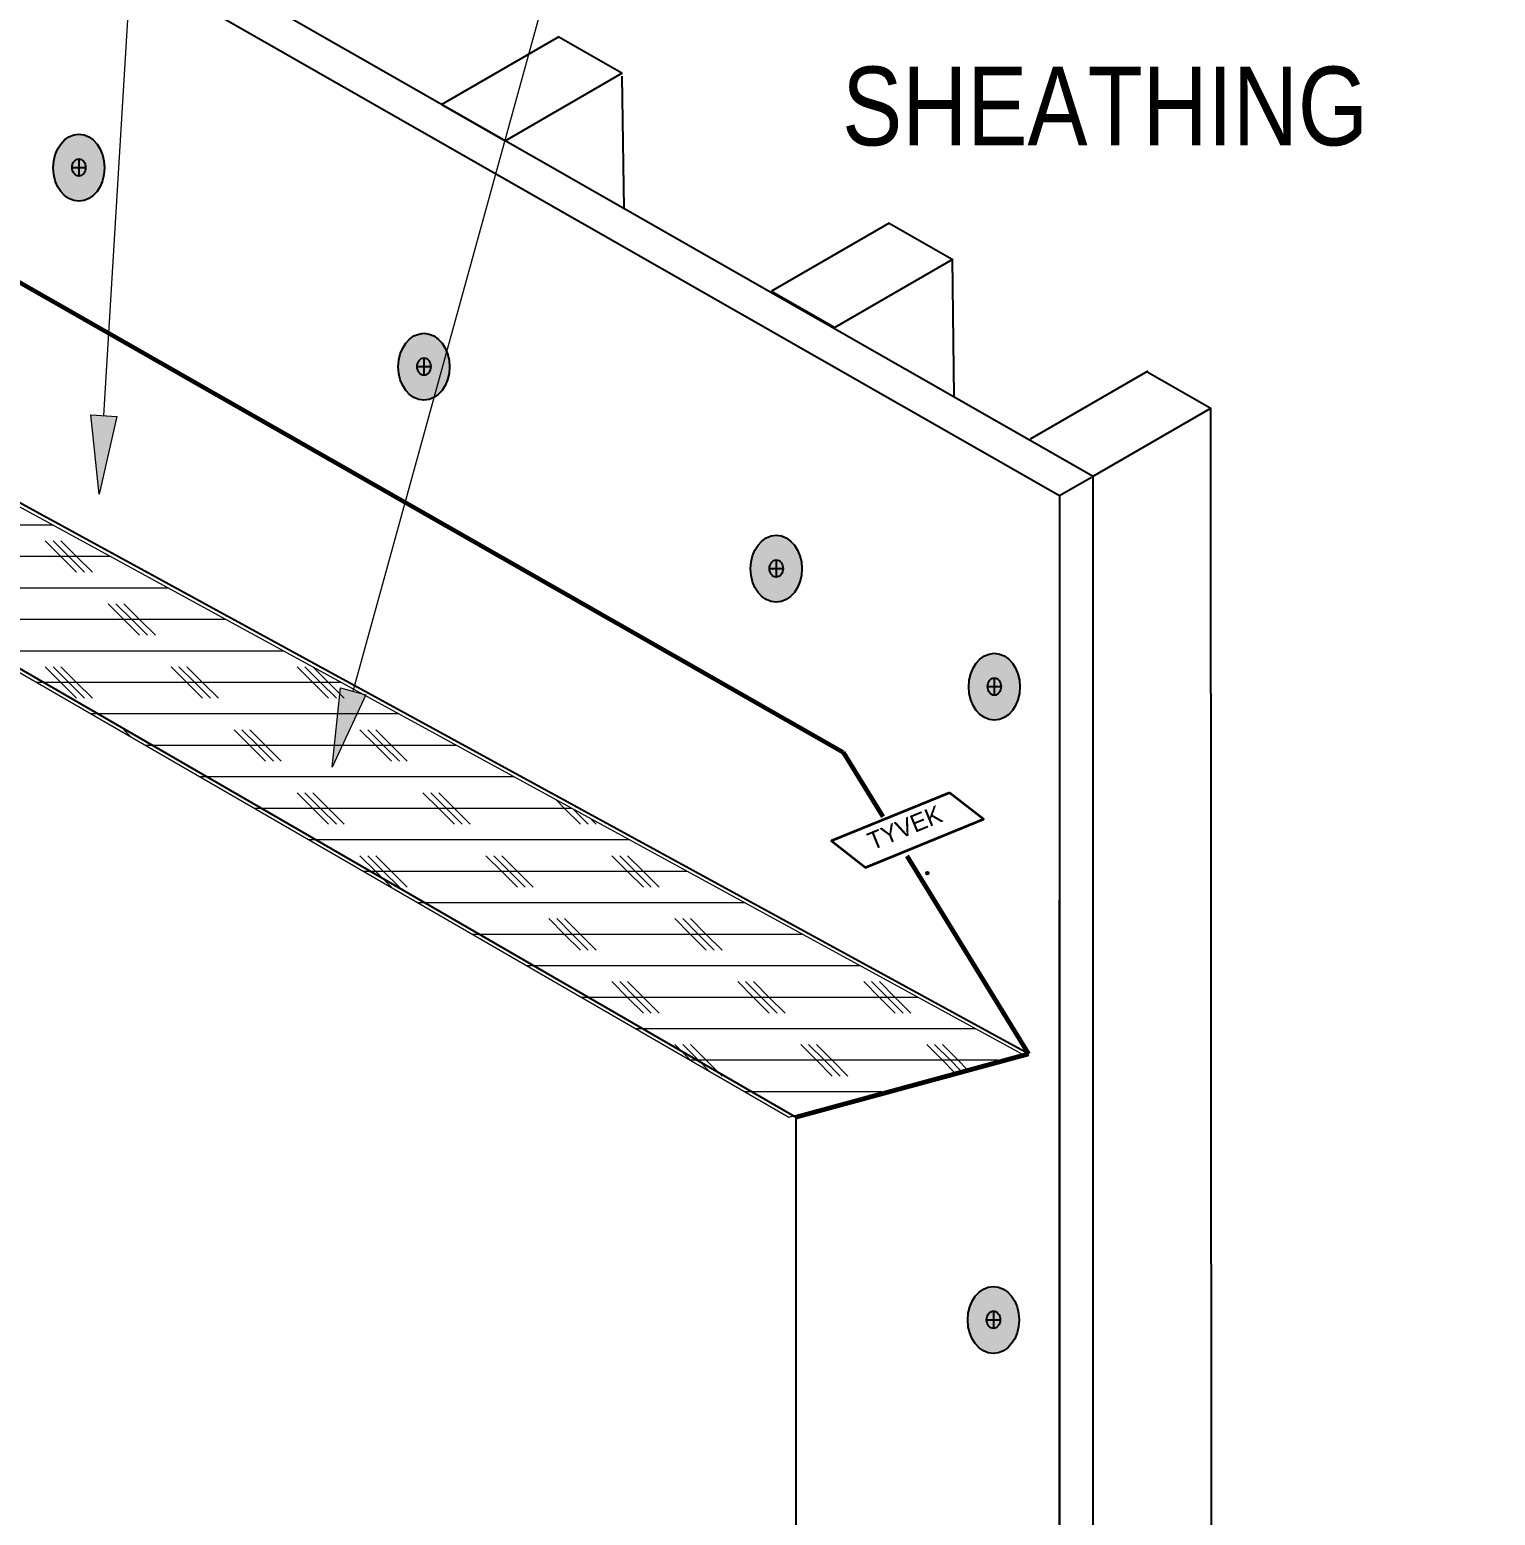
# Model space of a CAD drawing. Header units: inches. Extents: x -17.6 to 82.3, y -15.1 to 23.2.
# Drawn here: x -7.521 to -4.612, y 0.788 to 3.737 of the extents above; entities that cross this region are included whole.
import ezdxf

# ---------------------------------------------------------------- set-up
doc = ezdxf.new("R2010")
doc.units = ezdxf.units.IN
doc.header["$MEASUREMENT"] = 0
for name, color, linetype, lineweight in [('.ATI-HATCH', 7, 'Continuous', 0), ('.ATI-TEXT', 7, 'Continuous', 0), ('G-ANNO-TTLB', 7, 'Continuous', 0), ('TYVEK', 7, 'Continuous', 0), ('X-REF - TRACED', 7, 'Continuous', 0)]:
    doc.layers.add(name, color=color, linetype=linetype, lineweight=lineweight)

# ---------------------------------------------------------------- blocks, each defined once
blk = doc.blocks.new('Block_203')
at = {"layer": 'TYVEK', "color": 18, "lineweight": 25, "true_color": 0x000000}
for p, q in [((-5.8151, 3.3531), (-6.0489, 3.2181)), ((-5.8151, 3.3534), (-5.6901, 3.2817)), ((-5.9222, 3.1468), (-5.6889, 3.2817)), ((-5.6901, 3.2826), (-5.6866, 3.009)), ((-6.0489, 3.2181), (-5.9239, 3.1465))]:
    blk.add_line(p, q, dxfattribs=at)
blk = doc.blocks.new('Block_204')
at = {"layer": 'TYVEK', "true_color": 0x003b71, "transparency": 33554687}
h = blk.add_hatch(color=156, dxfattribs=at)
h.dxf.hatch_style = 2
edge = h.paths.add_edge_path()
edge.add_ellipse((-6.0392, 2.6672), major_axis=(0, 0.0664), ratio=0.766948, start_angle=0, end_angle=360)
at = {"layer": 'TYVEK', "color": 252, "lineweight": 25, "true_color": 0x848484}
for p, q in [((-6.0392, 2.6848), (-6.0392, 2.6505)), ((-6.0527, 2.6676), (-6.0257, 2.6676))]:
    blk.add_line(p, q, dxfattribs=at)
at = {"layer": 'TYVEK', "color": 18, "lineweight": 25, "true_color": 0x000000}
blk.add_ellipse((-6.0392, 2.6672), major_axis=(0, 0.0664), ratio=0.766948, dxfattribs=at)
at = {"layer": 'TYVEK', "color": 252, "lineweight": 25, "true_color": 0x848484}
blk.add_ellipse((-6.0392, 2.6676), major_axis=(0, 0.0171), ratio=0.788846, dxfattribs=at)
blk = doc.blocks.new('Block_352')
at = {"layer": '.ATI-HATCH'}
blk.add_lwpolyline([(-9.0444, 3.6098), (-8.697, 3.129), (-6.014, 1.5787), (-5.5522, 1.7044)], close=True, dxfattribs=at)
at = {"layer": '.ATI-HATCH', "color": 8, "lineweight": 0, "true_color": 0x808080}
for points in [[(-7.4757, 2.7539), (-7.4757, 2.7539), (-8.0478, 2.7539), (-8.0478, 2.7539)], [(-7.2465, 2.6289), (-7.2465, 2.6289), (-7.8315, 2.6289), (-7.8315, 2.6289)], [(-7.0175, 2.5039), (-7.0175, 2.5039), (-7.6151, 2.5039), (-7.6151, 2.5039)], [(-6.7883, 2.3789), (-6.7883, 2.3789), (-7.3989, 2.3789), (-7.3989, 2.3789)], [(-6.5593, 2.2539), (-6.5593, 2.2539), (-7.1825, 2.2539), (-7.1825, 2.2539)], [(-6.4125, 2.1601), (-6.4125, 2.1601), (-6.4425, 2.1901), (-6.4425, 2.1901)], [(-6.3968, 2.1601), (-6.3968, 2.1601), (-6.4081, 2.1714), (-6.4081, 2.1714)], [(-6.1011, 2.0039), (-6.1011, 2.0039), (-6.7499, 2.0039), (-6.7499, 2.0039)], [(-6.2097, 1.6918), (-6.2097, 1.6918), (-6.2406, 1.7226), (-6.2406, 1.7226)]]:
    blk.add_open_spline(points, degree=3, dxfattribs=at)
for points, knots in [([(-7.4906, 2.7226), (-7.4906, 2.7226), (-7.4593, 2.6914), (-7.4593, 2.6914), (-7.4593, 2.6914), (-7.4281, 2.6601), (-7.4281, 2.6601)], [0, 0, 0, 0, 1, 1, 1, 2, 2, 2, 2]), ([(-7.475, 2.7226), (-7.475, 2.7226), (-7.4437, 2.6914), (-7.4437, 2.6914), (-7.4437, 2.6914), (-7.4125, 2.6601), (-7.4125, 2.6601)], [0, 0, 0, 0, 1, 1, 1, 2, 2, 2, 2]), ([(-7.4593, 2.7226), (-7.4593, 2.7226), (-7.4281, 2.6914), (-7.4281, 2.6914), (-7.4281, 2.6914), (-7.3968, 2.6601), (-7.3968, 2.6601)], [0, 0, 0, 0, 1, 1, 1, 2, 2, 2, 2]), ([(-7.3611, 2.6914), (-7.3611, 2.6914), (-7.4281, 2.6914), (-7.4281, 2.6914), (-7.4281, 2.6914), (-7.4437, 2.6914), (-7.4437, 2.6914), (-7.4437, 2.6914), (-7.4593, 2.6914), (-7.4593, 2.6914), (-7.4593, 2.6914), (-7.6781, 2.6914), (-7.6781, 2.6914), (-7.6781, 2.6914), (-7.6937, 2.6914), (-7.6937, 2.6914), (-7.6937, 2.6914), (-7.7093, 2.6914), (-7.7093, 2.6914), (-7.7093, 2.6914), (-7.9281, 2.6914), (-7.9281, 2.6914), (-7.9281, 2.6914), (-7.9397, 2.6914), (-7.9397, 2.6914)], [0, 0, 0, 0, 1, 1, 1, 2, 2, 2, 3, 3, 3, 4, 4, 4, 5, 5, 5, 6, 6, 6, 7, 7, 7, 8, 8, 8, 8]), ([(-7.3656, 2.5976), (-7.3656, 2.5976), (-7.3343, 2.5664), (-7.3343, 2.5664), (-7.3343, 2.5664), (-7.3031, 2.5351), (-7.3031, 2.5351)], [0, 0, 0, 0, 1, 1, 1, 2, 2, 2, 2]), ([(-7.35, 2.5976), (-7.35, 2.5976), (-7.3187, 2.5664), (-7.3187, 2.5664), (-7.3187, 2.5664), (-7.2875, 2.5351), (-7.2875, 2.5351)], [0, 0, 0, 0, 1, 1, 1, 2, 2, 2, 2]), ([(-7.3343, 2.5976), (-7.3343, 2.5976), (-7.3031, 2.5664), (-7.3031, 2.5664), (-7.3031, 2.5664), (-7.2718, 2.5351), (-7.2718, 2.5351)], [0, 0, 0, 0, 1, 1, 1, 2, 2, 2, 2]), ([(-7.1321, 2.5664), (-7.1321, 2.5664), (-7.3031, 2.5664), (-7.3031, 2.5664), (-7.3031, 2.5664), (-7.3187, 2.5664), (-7.3187, 2.5664), (-7.3187, 2.5664), (-7.3343, 2.5664), (-7.3343, 2.5664), (-7.3343, 2.5664), (-7.5531, 2.5664), (-7.5531, 2.5664), (-7.5531, 2.5664), (-7.5687, 2.5664), (-7.5687, 2.5664), (-7.5687, 2.5664), (-7.5843, 2.5664), (-7.5843, 2.5664), (-7.5843, 2.5664), (-7.7233, 2.5664), (-7.7233, 2.5664)], [0, 0, 0, 0, 1, 1, 1, 2, 2, 2, 3, 3, 3, 4, 4, 4, 5, 5, 5, 6, 6, 6, 7, 7, 7, 7]), ([(-7.4906, 2.4726), (-7.4906, 2.4726), (-7.4593, 2.4414), (-7.4593, 2.4414), (-7.4593, 2.4414), (-7.4281, 2.4101), (-7.4281, 2.4101)], [0, 0, 0, 0, 1, 1, 1, 2, 2, 2, 2]), ([(-7.475, 2.4726), (-7.475, 2.4726), (-7.4437, 2.4414), (-7.4437, 2.4414), (-7.4437, 2.4414), (-7.4125, 2.4101), (-7.4125, 2.4101)], [0, 0, 0, 0, 1, 1, 1, 2, 2, 2, 2]), ([(-7.4593, 2.4726), (-7.4593, 2.4726), (-7.4281, 2.4414), (-7.4281, 2.4414), (-7.4281, 2.4414), (-7.3968, 2.4101), (-7.3968, 2.4101)], [0, 0, 0, 0, 1, 1, 1, 2, 2, 2, 2]), ([(-7.2406, 2.4726), (-7.2406, 2.4726), (-7.2093, 2.4414), (-7.2093, 2.4414), (-7.2093, 2.4414), (-7.1781, 2.4101), (-7.1781, 2.4101)], [0, 0, 0, 0, 1, 1, 1, 2, 2, 2, 2]), ([(-7.225, 2.4726), (-7.225, 2.4726), (-7.1937, 2.4414), (-7.1937, 2.4414), (-7.1937, 2.4414), (-7.1625, 2.4101), (-7.1625, 2.4101)], [0, 0, 0, 0, 1, 1, 1, 2, 2, 2, 2]), ([(-7.2093, 2.4726), (-7.2093, 2.4726), (-7.1781, 2.4414), (-7.1781, 2.4414), (-7.1781, 2.4414), (-7.1468, 2.4101), (-7.1468, 2.4101)], [0, 0, 0, 0, 1, 1, 1, 2, 2, 2, 2]), ([(-6.9906, 2.4726), (-6.9906, 2.4726), (-6.9593, 2.4414), (-6.9593, 2.4414), (-6.9593, 2.4414), (-6.9281, 2.4101), (-6.9281, 2.4101)], [0, 0, 0, 0, 1, 1, 1, 2, 2, 2, 2]), ([(-6.975, 2.4726), (-6.975, 2.4726), (-6.9437, 2.4414), (-6.9437, 2.4414), (-6.9437, 2.4414), (-6.9125, 2.4101), (-6.9125, 2.4101)], [0, 0, 0, 0, 1, 1, 1, 2, 2, 2, 2]), ([(-6.9583, 2.4717), (-6.9583, 2.4717), (-6.9281, 2.4414), (-6.9281, 2.4414), (-6.9281, 2.4414), (-6.8968, 2.4101), (-6.8968, 2.4101)], [0, 0, 0, 0, 1, 1, 1, 2, 2, 2, 2]), ([(-6.9029, 2.4414), (-6.9029, 2.4414), (-6.9281, 2.4414), (-6.9281, 2.4414), (-6.9281, 2.4414), (-6.9437, 2.4414), (-6.9437, 2.4414), (-6.9437, 2.4414), (-6.9593, 2.4414), (-6.9593, 2.4414), (-6.9593, 2.4414), (-7.1781, 2.4414), (-7.1781, 2.4414), (-7.1781, 2.4414), (-7.1937, 2.4414), (-7.1937, 2.4414), (-7.1937, 2.4414), (-7.2093, 2.4414), (-7.2093, 2.4414), (-7.2093, 2.4414), (-7.4281, 2.4414), (-7.4281, 2.4414), (-7.4281, 2.4414), (-7.4437, 2.4414), (-7.4437, 2.4414), (-7.4437, 2.4414), (-7.4593, 2.4414), (-7.4593, 2.4414), (-7.4593, 2.4414), (-7.5069, 2.4414), (-7.5069, 2.4414)], [0, 0, 0, 0, 1, 1, 1, 2, 2, 2, 3, 3, 3, 4, 4, 4, 5, 5, 5, 6, 6, 6, 7, 7, 7, 8, 8, 8, 9, 9, 9, 10, 10, 10, 10]), ([(-7.3343, 2.3476), (-7.3343, 2.3476), (-7.3204, 2.3336), (-7.3204, 2.3336), (-7.3204, 2.3336), (-7.3201, 2.3333), (-7.3201, 2.3333)], [0, 0, 0, 0, 1, 1, 1, 2, 2, 2, 2]), ([(-7.1156, 2.3476), (-7.1156, 2.3476), (-7.0843, 2.3164), (-7.0843, 2.3164), (-7.0843, 2.3164), (-7.0531, 2.2851), (-7.0531, 2.2851)], [0, 0, 0, 0, 1, 1, 1, 2, 2, 2, 2]), ([(-7.1, 2.3476), (-7.1, 2.3476), (-7.0687, 2.3164), (-7.0687, 2.3164), (-7.0687, 2.3164), (-7.0375, 2.2851), (-7.0375, 2.2851)], [0, 0, 0, 0, 1, 1, 1, 2, 2, 2, 2]), ([(-7.0843, 2.3476), (-7.0843, 2.3476), (-7.0531, 2.3164), (-7.0531, 2.3164), (-7.0531, 2.3164), (-7.0218, 2.2851), (-7.0218, 2.2851)], [0, 0, 0, 0, 1, 1, 1, 2, 2, 2, 2]), ([(-6.8656, 2.3476), (-6.8656, 2.3476), (-6.8343, 2.3164), (-6.8343, 2.3164), (-6.8343, 2.3164), (-6.8031, 2.2851), (-6.8031, 2.2851)], [0, 0, 0, 0, 1, 1, 1, 2, 2, 2, 2]), ([(-6.85, 2.3476), (-6.85, 2.3476), (-6.8187, 2.3164), (-6.8187, 2.3164), (-6.8187, 2.3164), (-6.7875, 2.2851), (-6.7875, 2.2851)], [0, 0, 0, 0, 1, 1, 1, 2, 2, 2, 2]), ([(-6.8343, 2.3476), (-6.8343, 2.3476), (-6.8031, 2.3164), (-6.8031, 2.3164), (-6.8031, 2.3164), (-6.7718, 2.2851), (-6.7718, 2.2851)], [0, 0, 0, 0, 1, 1, 1, 2, 2, 2, 2]), ([(-6.6739, 2.3164), (-6.6739, 2.3164), (-6.8031, 2.3164), (-6.8031, 2.3164), (-6.8031, 2.3164), (-6.8187, 2.3164), (-6.8187, 2.3164), (-6.8187, 2.3164), (-6.8343, 2.3164), (-6.8343, 2.3164), (-6.8343, 2.3164), (-7.0531, 2.3164), (-7.0531, 2.3164), (-7.0531, 2.3164), (-7.0687, 2.3164), (-7.0687, 2.3164), (-7.0687, 2.3164), (-7.0843, 2.3164), (-7.0843, 2.3164), (-7.0843, 2.3164), (-7.2907, 2.3164), (-7.2907, 2.3164)], [0, 0, 0, 0, 1, 1, 1, 2, 2, 2, 3, 3, 3, 4, 4, 4, 5, 5, 5, 6, 6, 6, 7, 7, 7, 7]), ([(-6.9906, 2.2226), (-6.9906, 2.2226), (-6.9593, 2.1914), (-6.9593, 2.1914), (-6.9593, 2.1914), (-6.9281, 2.1601), (-6.9281, 2.1601)], [0, 0, 0, 0, 1, 1, 1, 2, 2, 2, 2]), ([(-6.975, 2.2226), (-6.975, 2.2226), (-6.9437, 2.1914), (-6.9437, 2.1914), (-6.9437, 2.1914), (-6.9125, 2.1601), (-6.9125, 2.1601)], [0, 0, 0, 0, 1, 1, 1, 2, 2, 2, 2]), ([(-6.9593, 2.2226), (-6.9593, 2.2226), (-6.9281, 2.1914), (-6.9281, 2.1914), (-6.9281, 2.1914), (-6.8968, 2.1601), (-6.8968, 2.1601)], [0, 0, 0, 0, 1, 1, 1, 2, 2, 2, 2]), ([(-6.7406, 2.2226), (-6.7406, 2.2226), (-6.7093, 2.1914), (-6.7093, 2.1914), (-6.7093, 2.1914), (-6.6781, 2.1601), (-6.6781, 2.1601)], [0, 0, 0, 0, 1, 1, 1, 2, 2, 2, 2]), ([(-6.725, 2.2226), (-6.725, 2.2226), (-6.6937, 2.1914), (-6.6937, 2.1914), (-6.6937, 2.1914), (-6.6625, 2.1601), (-6.6625, 2.1601)], [0, 0, 0, 0, 1, 1, 1, 2, 2, 2, 2]), ([(-6.7093, 2.2226), (-6.7093, 2.2226), (-6.6781, 2.1914), (-6.6781, 2.1914), (-6.6781, 2.1914), (-6.6468, 2.1601), (-6.6468, 2.1601)], [0, 0, 0, 0, 1, 1, 1, 2, 2, 2, 2]), ([(-6.4447, 2.1914), (-6.4447, 2.1914), (-6.4594, 2.1914), (-6.4594, 2.1914), (-6.4594, 2.1914), (-6.6781, 2.1914), (-6.6781, 2.1914), (-6.6781, 2.1914), (-6.6937, 2.1914), (-6.6937, 2.1914), (-6.6937, 2.1914), (-6.7093, 2.1914), (-6.7093, 2.1914), (-6.7093, 2.1914), (-6.9281, 2.1914), (-6.9281, 2.1914), (-6.9281, 2.1914), (-6.9437, 2.1914), (-6.9437, 2.1914), (-6.9437, 2.1914), (-6.9593, 2.1914), (-6.9593, 2.1914), (-6.9593, 2.1914), (-7.0743, 2.1914), (-7.0743, 2.1914)], [0, 0, 0, 0, 1, 1, 1, 2, 2, 2, 3, 3, 3, 4, 4, 4, 5, 5, 5, 6, 6, 6, 7, 7, 7, 8, 8, 8, 8]), ([(-6.4769, 2.2089), (-6.4769, 2.2089), (-6.4594, 2.1914), (-6.4594, 2.1914), (-6.4594, 2.1914), (-6.4281, 2.1601), (-6.4281, 2.1601)], [0, 0, 0, 0, 1, 1, 1, 2, 2, 2, 2]), ([(-6.3301, 2.1289), (-6.3301, 2.1289), (-6.9661, 2.1289), (-6.9661, 2.1289), (-6.9661, 2.1289), (-6.9662, 2.1289), (-6.9662, 2.1289)], [0, 0, 0, 0, 1, 1, 1, 2, 2, 2, 2]), ([(-6.8656, 2.0976), (-6.8656, 2.0976), (-6.8343, 2.0664), (-6.8343, 2.0664), (-6.8343, 2.0664), (-6.8031, 2.0351), (-6.8031, 2.0351)], [0, 0, 0, 0, 1, 1, 1, 2, 2, 2, 2]), ([(-6.85, 2.0976), (-6.85, 2.0976), (-6.8187, 2.0664), (-6.8187, 2.0664), (-6.8187, 2.0664), (-6.7875, 2.0351), (-6.7875, 2.0351)], [0, 0, 0, 0, 1, 1, 1, 2, 2, 2, 2]), ([(-6.8343, 2.0976), (-6.8343, 2.0976), (-6.8031, 2.0664), (-6.8031, 2.0664), (-6.8031, 2.0664), (-6.7718, 2.0351), (-6.7718, 2.0351)], [0, 0, 0, 0, 1, 1, 1, 2, 2, 2, 2]), ([(-6.6156, 2.0976), (-6.6156, 2.0976), (-6.5843, 2.0664), (-6.5843, 2.0664), (-6.5843, 2.0664), (-6.5531, 2.0351), (-6.5531, 2.0351)], [0, 0, 0, 0, 1, 1, 1, 2, 2, 2, 2]), ([(-6.6, 2.0976), (-6.6, 2.0976), (-6.5687, 2.0664), (-6.5687, 2.0664), (-6.5687, 2.0664), (-6.5375, 2.0351), (-6.5375, 2.0351)], [0, 0, 0, 0, 1, 1, 1, 2, 2, 2, 2]), ([(-6.5843, 2.0976), (-6.5843, 2.0976), (-6.5531, 2.0664), (-6.5531, 2.0664), (-6.5531, 2.0664), (-6.5218, 2.0351), (-6.5218, 2.0351)], [0, 0, 0, 0, 1, 1, 1, 2, 2, 2, 2]), ([(-6.3656, 2.0976), (-6.3656, 2.0976), (-6.3343, 2.0664), (-6.3343, 2.0664), (-6.3343, 2.0664), (-6.3031, 2.0351), (-6.3031, 2.0351)], [0, 0, 0, 0, 1, 1, 1, 2, 2, 2, 2]), ([(-6.35, 2.0976), (-6.35, 2.0976), (-6.3187, 2.0664), (-6.3187, 2.0664), (-6.3187, 2.0664), (-6.2875, 2.0351), (-6.2875, 2.0351)], [0, 0, 0, 0, 1, 1, 1, 2, 2, 2, 2]), ([(-6.3343, 2.0976), (-6.3343, 2.0976), (-6.3031, 2.0664), (-6.3031, 2.0664), (-6.3031, 2.0664), (-6.2718, 2.0351), (-6.2718, 2.0351)], [0, 0, 0, 0, 1, 1, 1, 2, 2, 2, 2]), ([(-6.2157, 2.0664), (-6.2157, 2.0664), (-6.3031, 2.0664), (-6.3031, 2.0664), (-6.3031, 2.0664), (-6.3187, 2.0664), (-6.3187, 2.0664), (-6.3187, 2.0664), (-6.3343, 2.0664), (-6.3343, 2.0664), (-6.3343, 2.0664), (-6.5531, 2.0664), (-6.5531, 2.0664), (-6.5531, 2.0664), (-6.5687, 2.0664), (-6.5687, 2.0664), (-6.5687, 2.0664), (-6.5843, 2.0664), (-6.5843, 2.0664), (-6.5843, 2.0664), (-6.8031, 2.0664), (-6.8031, 2.0664), (-6.8031, 2.0664), (-6.8187, 2.0664), (-6.8187, 2.0664), (-6.8187, 2.0664), (-6.8343, 2.0664), (-6.8343, 2.0664), (-6.8343, 2.0664), (-6.8579, 2.0664), (-6.8579, 2.0664), (-6.8579, 2.0664), (-6.8581, 2.0664), (-6.8581, 2.0664)], [0, 0, 0, 0, 1, 1, 1, 2, 2, 2, 3, 3, 3, 4, 4, 4, 5, 5, 5, 6, 6, 6, 7, 7, 7, 8, 8, 8, 9, 9, 9, 10, 10, 10, 11, 11, 11, 11]), ([(-6.4906, 1.9726), (-6.4906, 1.9726), (-6.4593, 1.9414), (-6.4593, 1.9414), (-6.4593, 1.9414), (-6.4281, 1.9101), (-6.4281, 1.9101)], [0, 0, 0, 0, 1, 1, 1, 2, 2, 2, 2]), ([(-6.475, 1.9726), (-6.475, 1.9726), (-6.4437, 1.9414), (-6.4437, 1.9414), (-6.4437, 1.9414), (-6.4125, 1.9101), (-6.4125, 1.9101)], [0, 0, 0, 0, 1, 1, 1, 2, 2, 2, 2]), ([(-6.4593, 1.9726), (-6.4593, 1.9726), (-6.4281, 1.9414), (-6.4281, 1.9414), (-6.4281, 1.9414), (-6.3968, 1.9101), (-6.3968, 1.9101)], [0, 0, 0, 0, 1, 1, 1, 2, 2, 2, 2]), ([(-6.2406, 1.9726), (-6.2406, 1.9726), (-6.2093, 1.9414), (-6.2093, 1.9414), (-6.2093, 1.9414), (-6.1781, 1.9101), (-6.1781, 1.9101)], [0, 0, 0, 0, 1, 1, 1, 2, 2, 2, 2]), ([(-6.225, 1.9726), (-6.225, 1.9726), (-6.1937, 1.9414), (-6.1937, 1.9414), (-6.1937, 1.9414), (-6.1625, 1.9101), (-6.1625, 1.9101)], [0, 0, 0, 0, 1, 1, 1, 2, 2, 2, 2]), ([(-6.2093, 1.9726), (-6.2093, 1.9726), (-6.1781, 1.9414), (-6.1781, 1.9414), (-6.1781, 1.9414), (-6.1468, 1.9101), (-6.1468, 1.9101)], [0, 0, 0, 0, 1, 1, 1, 2, 2, 2, 2]), ([(-5.9865, 1.9414), (-5.9865, 1.9414), (-6.1781, 1.9414), (-6.1781, 1.9414), (-6.1781, 1.9414), (-6.1937, 1.9414), (-6.1937, 1.9414), (-6.1937, 1.9414), (-6.2093, 1.9414), (-6.2093, 1.9414), (-6.2093, 1.9414), (-6.4281, 1.9414), (-6.4281, 1.9414), (-6.4281, 1.9414), (-6.4437, 1.9414), (-6.4437, 1.9414), (-6.4437, 1.9414), (-6.4593, 1.9414), (-6.4593, 1.9414), (-6.4593, 1.9414), (-6.6417, 1.9414), (-6.6417, 1.9414)], [0, 0, 0, 0, 1, 1, 1, 2, 2, 2, 3, 3, 3, 4, 4, 4, 5, 5, 5, 6, 6, 6, 7, 7, 7, 7]), ([(-5.8719, 1.8789), (-5.8719, 1.8789), (-6.5335, 1.8789), (-6.5335, 1.8789), (-6.5335, 1.8789), (-6.5336, 1.8789), (-6.5336, 1.8789)], [0, 0, 0, 0, 1, 1, 1, 2, 2, 2, 2]), ([(-6.3656, 1.8476), (-6.3656, 1.8476), (-6.3343, 1.8164), (-6.3343, 1.8164), (-6.3343, 1.8164), (-6.3031, 1.7851), (-6.3031, 1.7851)], [0, 0, 0, 0, 1, 1, 1, 2, 2, 2, 2]), ([(-6.35, 1.8476), (-6.35, 1.8476), (-6.3187, 1.8164), (-6.3187, 1.8164), (-6.3187, 1.8164), (-6.2875, 1.7851), (-6.2875, 1.7851)], [0, 0, 0, 0, 1, 1, 1, 2, 2, 2, 2]), ([(-6.3343, 1.8476), (-6.3343, 1.8476), (-6.3031, 1.8164), (-6.3031, 1.8164), (-6.3031, 1.8164), (-6.2718, 1.7851), (-6.2718, 1.7851)], [0, 0, 0, 0, 1, 1, 1, 2, 2, 2, 2]), ([(-6.1156, 1.8476), (-6.1156, 1.8476), (-6.0843, 1.8164), (-6.0843, 1.8164), (-6.0843, 1.8164), (-6.0531, 1.7851), (-6.0531, 1.7851)], [0, 0, 0, 0, 1, 1, 1, 2, 2, 2, 2]), ([(-6.1, 1.8476), (-6.1, 1.8476), (-6.0687, 1.8164), (-6.0687, 1.8164), (-6.0687, 1.8164), (-6.0375, 1.7851), (-6.0375, 1.7851)], [0, 0, 0, 0, 1, 1, 1, 2, 2, 2, 2]), ([(-6.0843, 1.8476), (-6.0843, 1.8476), (-6.0531, 1.8164), (-6.0531, 1.8164), (-6.0531, 1.8164), (-6.0218, 1.7851), (-6.0218, 1.7851)], [0, 0, 0, 0, 1, 1, 1, 2, 2, 2, 2]), ([(-5.8656, 1.8476), (-5.8656, 1.8476), (-5.8343, 1.8164), (-5.8343, 1.8164), (-5.8343, 1.8164), (-5.8031, 1.7851), (-5.8031, 1.7851)], [0, 0, 0, 0, 1, 1, 1, 2, 2, 2, 2]), ([(-5.85, 1.8476), (-5.85, 1.8476), (-5.8187, 1.8164), (-5.8187, 1.8164), (-5.8187, 1.8164), (-5.7875, 1.7851), (-5.7875, 1.7851)], [0, 0, 0, 0, 1, 1, 1, 2, 2, 2, 2]), ([(-5.8343, 1.8476), (-5.8343, 1.8476), (-5.8031, 1.8164), (-5.8031, 1.8164), (-5.8031, 1.8164), (-5.7718, 1.7851), (-5.7718, 1.7851)], [0, 0, 0, 0, 1, 1, 1, 2, 2, 2, 2]), ([(-5.7575, 1.8164), (-5.7575, 1.8164), (-5.8031, 1.8164), (-5.8031, 1.8164), (-5.8031, 1.8164), (-5.8187, 1.8164), (-5.8187, 1.8164), (-5.8187, 1.8164), (-5.8343, 1.8164), (-5.8343, 1.8164), (-5.8343, 1.8164), (-6.0531, 1.8164), (-6.0531, 1.8164), (-6.0531, 1.8164), (-6.0687, 1.8164), (-6.0687, 1.8164), (-6.0687, 1.8164), (-6.0843, 1.8164), (-6.0843, 1.8164), (-6.0843, 1.8164), (-6.3031, 1.8164), (-6.3031, 1.8164), (-6.3031, 1.8164), (-6.3187, 1.8164), (-6.3187, 1.8164), (-6.3187, 1.8164), (-6.3343, 1.8164), (-6.3343, 1.8164), (-6.3343, 1.8164), (-6.4253, 1.8164), (-6.4253, 1.8164), (-6.4253, 1.8164), (-6.4254, 1.8164), (-6.4254, 1.8164)], [0, 0, 0, 0, 1, 1, 1, 2, 2, 2, 3, 3, 3, 4, 4, 4, 5, 5, 5, 6, 6, 6, 7, 7, 7, 8, 8, 8, 9, 9, 9, 10, 10, 10, 11, 11, 11, 11]), ([(-5.6429, 1.7539), (-5.6429, 1.7539), (-6.3171, 1.7539), (-6.3171, 1.7539), (-6.3171, 1.7539), (-6.3172, 1.7539), (-6.3172, 1.7539)], [0, 0, 0, 0, 1, 1, 1, 2, 2, 2, 2]), ([(-6.225, 1.7226), (-6.225, 1.7226), (-6.1937, 1.6914), (-6.1937, 1.6914), (-6.1937, 1.6914), (-6.1729, 1.6706), (-6.1729, 1.6706), (-6.1729, 1.6706), (-6.1728, 1.6704), (-6.1728, 1.6704)], [0, 0, 0, 0, 1, 1, 1, 2, 2, 2, 3, 3, 3, 3]), ([(-6.2093, 1.7226), (-6.2093, 1.7226), (-6.1781, 1.6914), (-6.1781, 1.6914), (-6.1781, 1.6914), (-6.1468, 1.6601), (-6.1468, 1.6601)], [0, 0, 0, 0, 1, 1, 1, 2, 2, 2, 2]), ([(-5.9906, 1.7226), (-5.9906, 1.7226), (-5.9593, 1.6914), (-5.9593, 1.6914), (-5.9593, 1.6914), (-5.9281, 1.6601), (-5.9281, 1.6601)], [0, 0, 0, 0, 1, 1, 1, 2, 2, 2, 2]), ([(-5.975, 1.7226), (-5.975, 1.7226), (-5.9437, 1.6914), (-5.9437, 1.6914), (-5.9437, 1.6914), (-5.9125, 1.6601), (-5.9125, 1.6601)], [0, 0, 0, 0, 1, 1, 1, 2, 2, 2, 2]), ([(-5.9593, 1.7226), (-5.9593, 1.7226), (-5.9281, 1.6914), (-5.9281, 1.6914), (-5.9281, 1.6914), (-5.8968, 1.6601), (-5.8968, 1.6601)], [0, 0, 0, 0, 1, 1, 1, 2, 2, 2, 2]), ([(-5.7406, 1.7226), (-5.7406, 1.7226), (-5.7094, 1.6914), (-5.7094, 1.6914), (-5.7094, 1.6914), (-5.6861, 1.6681), (-5.6861, 1.6681), (-5.6861, 1.6681), (-5.686, 1.6681), (-5.686, 1.6681), (-5.686, 1.6681), (-5.686, 1.6679), (-5.686, 1.6679)], [0, 0, 0, 0, 1, 1, 1, 2, 2, 2, 3, 3, 3, 4, 4, 4, 4]), ([(-5.725, 1.7226), (-5.725, 1.7226), (-5.6936, 1.6914), (-5.6936, 1.6914), (-5.6936, 1.6914), (-5.6736, 1.6714), (-5.6736, 1.6714)], [0, 0, 0, 0, 1, 1, 1, 2, 2, 2, 2]), ([(-5.7093, 1.7226), (-5.7093, 1.7226), (-5.6781, 1.6914), (-5.6781, 1.6914), (-5.6781, 1.6914), (-5.6614, 1.6747), (-5.6614, 1.6747)], [0, 0, 0, 0, 1, 1, 1, 2, 2, 2, 2]), ([(-5.5999, 1.6914), (-5.5999, 1.6914), (-5.6001, 1.6914), (-5.6001, 1.6914), (-5.6001, 1.6914), (-5.6781, 1.6914), (-5.6781, 1.6914), (-5.6781, 1.6914), (-5.6936, 1.6914), (-5.6936, 1.6914), (-5.6936, 1.6914), (-5.7094, 1.6914), (-5.7094, 1.6914), (-5.7094, 1.6914), (-5.9281, 1.6914), (-5.9281, 1.6914), (-5.9281, 1.6914), (-5.9437, 1.6914), (-5.9437, 1.6914), (-5.9437, 1.6914), (-5.9593, 1.6914), (-5.9593, 1.6914), (-5.9593, 1.6914), (-6.1781, 1.6914), (-6.1781, 1.6914), (-6.1781, 1.6914), (-6.1937, 1.6914), (-6.1937, 1.6914), (-6.1937, 1.6914), (-6.209, 1.6914), (-6.209, 1.6914)], [0, 0, 0, 0, 1, 1, 1, 2, 2, 2, 3, 3, 3, 4, 4, 4, 5, 5, 5, 6, 6, 6, 7, 7, 7, 8, 8, 8, 9, 9, 9, 10, 10, 10, 10]), ([(-5.8296, 1.6289), (-5.8296, 1.6289), (-5.8299, 1.6289), (-5.8299, 1.6289), (-5.8299, 1.6289), (-6.1008, 1.6289), (-6.1008, 1.6289), (-6.1008, 1.6289), (-6.101, 1.6289), (-6.101, 1.6289)], [0, 0, 0, 0, 1, 1, 1, 2, 2, 2, 3, 3, 3, 3])]:
    blk.add_open_spline(points, degree=3, knots=knots, dxfattribs=at)
blk = doc.blocks.new('Block_378')
at = {"layer": '.ATI-TEXT', "char_height": 0.2, "attachment_point": 7}
for s, insert in [('\\C18;\\c0;\\FArial Narrow|b0|i0|c1;\\H0.156250;\\W1.000000;HEAD FLAP FOLDED', (-6.697, 4.6183)), ('\\C18;\\c0;\\FArial Narrow|b0|i0|c1;\\H0.156250;\\W1.000000;UPWARD TO EXPOSE', (-6.697, 4.3551)), ('\\C18;\\c0;\\FArial Narrow|b0|i0|c1;\\H0.156250;\\W1.000000;SHEATHING.', (-6.6913, 4.0919))]:
    blk.add_mtext(s, dxfattribs=dict(at, insert=insert))
blk = doc.blocks.new('Block_377')
at = {"layer": '.ATI-TEXT', "true_color": 0x000000, "transparency": 33554687}
h = blk.add_hatch(color=18, dxfattribs=at)
h.dxf.hatch_style = 2
h.paths.add_polyline_path([(-7.3482, 2.9697), (-7.3836, 2.8153), (-7.4002, 2.9728)])
at = {"layer": '.ATI-TEXT', "color": 18, "lineweight": 0, "true_color": 0x000000}
for p, q in [((-7.3742, 2.9713), (-7.2696, 4.6978)), ((-7.2696, 4.6978), (-6.8395, 4.6978))]:
    blk.add_line(p, q, dxfattribs=at)
at = {"layer": '.ATI-TEXT'}
blk.add_lwpolyline([(-7.3482, 2.9697), (-7.3836, 2.8153), (-7.4002, 2.9728), (-7.4002, 2.9728)], close=True, dxfattribs=at)
blk.add_blockref('Block_378', (0, 0), dxfattribs=at)
blk = doc.blocks.new('Block_380')
at = {"layer": '.ATI-TEXT', "char_height": 0.2, "attachment_point": 7}
for s, insert in [('\\C18;\\c0;\\FArial Narrow|b0|i0|c1;\\H0.156250;\\W1.000000;EXPOSED', (-5.9145, 3.7686)), ('\\C18;\\c0;\\FArial Narrow|b0|i0|c1;\\H0.156250;\\W1.000000;SHEATHING ', (-5.9084, 3.5054))]:
    blk.add_mtext(s, dxfattribs=dict(at, insert=insert))
blk = doc.blocks.new('Block_379')
at = {"layer": '.ATI-TEXT', "true_color": 0x000000, "transparency": 33554687}
h = blk.add_hatch(color=18, dxfattribs=at)
h.dxf.hatch_style = 2
h.paths.add_polyline_path([(-6.8542, 2.4172), (-6.9208, 2.2735), (-6.9044, 2.431)])
at = {"layer": '.ATI-TEXT', "color": 18, "lineweight": 0, "true_color": 0x000000}
for p, q in [((-6.8793, 2.4241), (-6.4867, 3.8481)), ((-6.4867, 3.8481), (-6.0566, 3.8481))]:
    blk.add_line(p, q, dxfattribs=at)
at = {"layer": '.ATI-TEXT'}
blk.add_lwpolyline([(-6.8542, 2.4172), (-6.9208, 2.2735), (-6.9044, 2.431), (-6.9044, 2.431)], close=True, dxfattribs=at)
blk.add_blockref('Block_380', (0, 0), dxfattribs=at)

msp = doc.modelspace()

# ---------------------------------------------------------------- hatches: boundary and pattern name
at = {"layer": 'G-ANNO-TTLB', "true_color": 0xff00ff, "transparency": 33554687}
h = msp.add_hatch(color=6, dxfattribs=at)
edge = h.paths.add_edge_path()
edge.add_spline(control_points=[(24.6253, -11.0625), (24.6253, -11.0625), (-16.0625, -11.0625), (-16.0625, -11.0625), (-16.0625, -11.0625), (-16.0625, 23.0625), (-16.0625, 23.0625), (-16.0625, 23.0625), (24.6253, 23.0625), (24.6253, 23.0625), (24.6253, 23.0625), (24.6253, -11.0625), (24.6253, -11.0625)], knot_values=[0, 0, 0, 0, 1, 1, 1, 2, 2, 2, 3, 3, 3, 4, 4, 4, 4], degree=3, periodic=0)
edge = h.paths.add_edge_path()
edge.add_spline(control_points=[(-15.9375, 22.9375), (-15.9375, 22.9375), (-15.9375, -10.9375), (-15.9375, -10.9375), (-15.9375, -10.9375), (24.5003, -10.9375), (24.5003, -10.9375), (24.5003, -10.9375), (24.5003, 22.9375), (24.5003, 22.9375), (24.5003, 22.9375), (-15.9375, 22.9375), (-15.9375, 22.9375)], knot_values=[0, 0, 0, 0, 1, 1, 1, 2, 2, 2, 3, 3, 3, 4, 4, 4, 4], degree=3, periodic=0)
edge.add_line((-15.9375, 22.9375), (-15.9375, 22.9375))
at = {"layer": 'TYVEK', "true_color": 0x003b71, "transparency": 33554687}
h = msp.add_hatch(color=156, dxfattribs=at)
h.dxf.hatch_style = 2
edge = h.paths.add_edge_path()
edge.add_ellipse((-7.4237, 3.4632), major_axis=(0, 0.0664), ratio=0.766948, start_angle=0, end_angle=360)
h = msp.add_hatch(color=156, dxfattribs=at)
h.dxf.hatch_style = 2
edge = h.paths.add_edge_path()
edge.add_ellipse((-6.7386, 3.0681), major_axis=(0, 0.0664), ratio=0.766948, start_angle=0, end_angle=360)
h = msp.add_hatch(color=156, dxfattribs=at)
h.dxf.hatch_style = 2
edge = h.paths.add_edge_path()
edge.add_ellipse((-5.6063, 2.4329), major_axis=(0, 0.0664), ratio=0.766948, start_angle=0, end_angle=360)
h = msp.add_hatch(color=156, dxfattribs=at)
h.dxf.hatch_style = 2
edge = h.paths.add_edge_path()
edge.add_ellipse((-5.6081, 1.176), major_axis=(0, 0.0664), ratio=0.766948, start_angle=0, end_angle=360)

# ---------------------------------------------------------------- linework, layer by layer
at = {"layer": 'G-ANNO-TTLB'}
for points in [[(24.6253, -11.0625), (24.6253, -11.0625), (-16.0625, -11.0625), (-16.0625, -11.0625), (-16.0625, -11.0625), (-16.0625, 23.0625), (-16.0625, 23.0625), (-16.0625, 23.0625), (24.6253, 23.0625), (24.6253, 23.0625), (24.6253, 23.0625), (24.6253, -11.0625), (24.6253, -11.0625)], [(-15.9375, 22.9375), (-15.9375, 22.9375), (-15.9375, -10.9375), (-15.9375, -10.9375), (-15.9375, -10.9375), (24.5003, -10.9375), (24.5003, -10.9375), (24.5003, -10.9375), (24.5003, 22.9375), (24.5003, 22.9375), (24.5003, 22.9375), (-15.9375, 22.9375), (-15.9375, 22.9375)]]:
    msp.add_open_spline(points, degree=3, knots=[0, 0, 0, 0, 1, 1, 1, 2, 2, 2, 3, 3, 3, 4, 4, 4, 4], dxfattribs=at)
at = {"layer": 'TYVEK', "color": 2, "lineweight": 25, "true_color": 0xffff00}
for p, q in [((-5.4099, 2.8504), (-9.1431, 4.9821)), ((-5.5383, 1.7044), (-9.0305, 3.6098)), ((-5.4135, 2.8484), (-5.4767, 2.8117)), ((-5.4099, -3.0435), (-5.4099, 2.8504))]:
    msp.add_line(p, q, dxfattribs=at)
at = {"layer": 'TYVEK', "color": 18, "lineweight": 25, "true_color": 0x000000}
for p, q in [((-5.4767, 2.8117), (-9.2099, 4.9435)), ((-6.4707, 3.7229), (-6.7044, 3.5879)), ((-6.4707, 3.7232), (-6.3457, 3.6515)), ((-6.5777, 3.5166), (-6.3444, 3.6515)), ((-6.3457, 3.6451), (-6.3421, 3.3826)), ((-6.7027, 3.5879), (-6.5777, 3.5163)), ((-5.3016, 3.0592), (-5.5354, 2.9242)), ((-5.3016, 3.0576), (-5.1766, 2.9859)), ((-5.4099, 2.8509), (-5.1766, 2.9859)), ((-5.1731, -2.9059), (-5.1766, 2.9859)), ((-5.5354, 2.9226), (-5.4104, 2.8509)), ((-5.4767, 2.8117), (-5.4767, -3.0822)), ((-5.4767, -3.0822), (-5.4767, 2.0094))]:
    msp.add_line(p, q, dxfattribs=at)
at = {"layer": 'TYVEK', "color": 18, "lineweight": 60, "true_color": 0x000000}
for p, q in [((-8.2029, 3.6132), (-5.9065, 2.3029)), ((-5.9065, 2.3029), (-5.8279, 2.1752)), ((-5.7802, 2.0976), (-5.5383, 1.7044)), ((-6.0008, 1.5787), (-5.5383, 1.7044))]:
    msp.add_line(p, q, dxfattribs=at)
at = {"layer": 'TYVEK', "color": 252, "lineweight": 25, "true_color": 0x848484}
for p, q in [((-7.4237, 3.4808), (-7.4237, 3.4465)), ((-7.4372, 3.4637), (-7.4101, 3.4637)), ((-6.7521, 3.0685), (-6.7251, 3.0685)), ((-6.7386, 3.0856), (-6.7386, 3.0514)), ((-5.6063, 2.4504), (-5.6063, 2.4162)), ((-5.6198, 2.4333), (-5.5928, 2.4333)), ((-5.6081, 1.1935), (-5.6081, 1.1592)), ((-5.6216, 1.1764), (-5.5946, 1.1764))]:
    msp.add_line(p, q, dxfattribs=at)
at = {"layer": 'TYVEK', "color": 18, "lineweight": 25, "true_color": 0x000000}
msp.add_lwpolyline([(-8.6831, 3.129), (-6.0001, 1.5787), (-5.9995, -1.6122), (-8.6831, -0.0616)], close=True, dxfattribs=at)
at = {"layer": 'TYVEK', "color": 2, "lineweight": 35, "true_color": 0xffff00}
msp.add_lwpolyline([(-5.6954, 2.2226), (-5.9298, 2.1272), (-5.8623, 2.0744), (-5.6279, 2.1699)], close=True, dxfattribs=at)
at = {"layer": 'TYVEK', "color": 18, "lineweight": 25, "true_color": 0x000000}
for centre in [(-7.4237, 3.4632), (-6.7386, 3.0681), (-5.6063, 2.4329), (-5.6081, 1.176)]:
    msp.add_ellipse(centre, major_axis=(0, 0.0664), ratio=0.766948, dxfattribs=at)
at = {"layer": 'TYVEK', "color": 252, "lineweight": 25, "true_color": 0x848484}
for centre in [(-7.4237, 3.4637), (-6.7386, 3.0685), (-5.6063, 2.4333), (-5.6081, 1.1764)]:
    msp.add_ellipse(centre, major_axis=(0, 0.0171), ratio=0.788846, dxfattribs=at)
at = {"layer": 'X-REF - TRACED', "color": 252, "lineweight": 25, "true_color": 0x848484}
msp.add_circle((-5.7394, 2.0628), 0.00252, dxfattribs=at)

# ---------------------------------------------------------------- block references
at = {"layer": '.ATI-HATCH'}
msp.add_blockref('Block_352', (0, 0), dxfattribs=at)
at = {"layer": '.ATI-TEXT'}
for name in ['Block_377', 'Block_379']:
    msp.add_blockref(name, (0, 0), dxfattribs=at)
at = {"layer": 'TYVEK'}
for name in ['Block_203', 'Block_204']:
    msp.add_blockref(name, (0, 0), dxfattribs=at)

# ---------------------------------------------------------------- texts
at = {"layer": 'X-REF - TRACED', "char_height": 0.2, "attachment_point": 7}
for s, insert, rotation in [('\\C252;\\c8684676;\\FMyriad Pro|b0|i0|c1;\\H0.035080;\\W0.999997;TYVEK ', (-5.8486, 2.1079), 22.3734), ('\\C252;\\c8684676;\\FMyriad Pro|b0|i0|c1;\\H0.003505;\\W1.000000;R', (-5.7416, 2.062), 330.4041)]:
    msp.add_mtext(s, dxfattribs=dict(at, insert=insert, rotation=rotation))

doc.saveas('drawing.dxf')
